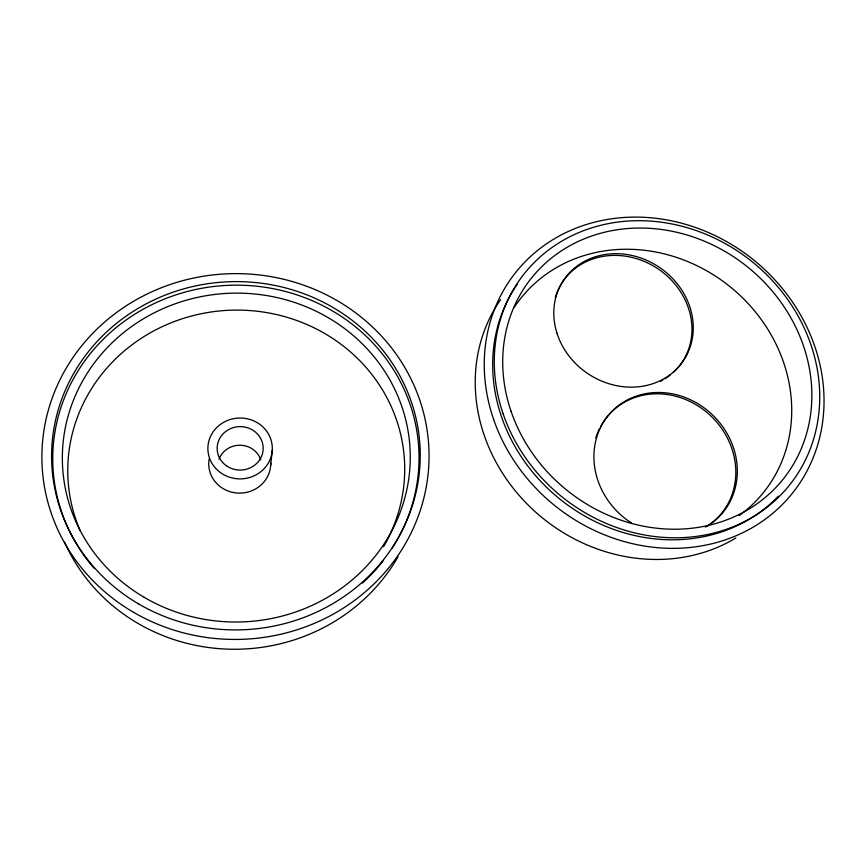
<?xml version="1.0" encoding="UTF-8"?>
<svg xmlns="http://www.w3.org/2000/svg" width="867" height="867" viewBox="0 0 867 867"><rect width="100%" height="100%" fill="white"/><g stroke="black" fill="none" stroke-linecap="round" stroke-linejoin="round"><path stroke-width="1.3" d="M270.656 465.644L272.238 450.461A32.209 30.41 -0.8 0 0 225.919 421.167A32.209 30.41 -0.8 0 0 222.136 473.74A32.209 30.41 -0.8 0 0 272.238 450.461M80.219 530.853A168.501 159.745 -2.5 0 1 246.25 310.332A168.501 159.745 -2.5 0 1 383.604 546.633M270.721 463.097A31.006 29.38 -2 0 1 237.374 493.052A31.006 29.38 -2 0 1 209.185 458.881M670.397 374.891A71.983 63.93 34.1 0 1 665.022 378.716M662.735 380.093A71.983 63.93 34.1 0 1 660.405 381.361M555.248 297.728A71.983 63.93 34.1 0 1 656.091 267.61A71.983 63.93 34.1 0 1 673.356 372.344M631.49 523.007A75.126 67.854 44 0 1 608.894 414.719A75.126 67.854 44 0 1 718.06 420.744A75.126 67.854 44 0 1 705.413 527.082M514.326 307.243A155.41 139.479 38.7 0 1 738.944 294.39A155.41 139.479 38.7 0 1 739.258 515.54M600.809 426.13A74.898 67.691 44.1 0 1 710.485 415.575A74.898 67.691 44.1 0 1 707.288 526.074M595.802 437.943A74.898 67.691 44.1 0 1 599.628 428.396M219.015 459.142A22 20.862 -2.2 0 1 240.267 445.226A22 20.862 -2.2 0 1 260.783 459.943M735.855 537.984A170.799 153.481 38.8 0 1 527.103 503.987A170.799 153.481 38.8 0 1 500.584 299.635M398.018 556.777A185.126 175.622 -2.8 0 1 225.908 649.069A185.126 175.622 -2.8 0 1 64.613 542.113M778.393 496.141A168.556 150.457 38.5 0 1 559.291 498.623A168.556 150.457 38.5 0 1 517.317 284.17M68.547 529.119A183.143 173.129 -1.5 0 1 248.027 285.503A183.143 173.129 -1.5 0 1 391.927 548.497M383.496 560.364A183.143 173.129 -1.5 0 1 362.439 583.09M93.95 568.113A183.143 173.129 -1.5 0 1 69.111 530.29M144.236 597.352A173.964 164.437 -1.5 0 0 410.167 462.696A173.964 164.437 -1.5 0 0 154.521 312.662A173.964 164.437 -1.5 0 0 144.236 597.352M556.885 332.917A72.189 64.071 34.1 0 0 674.634 370.946A72.189 64.071 34.1 0 0 639.077 257.412A72.189 64.071 34.1 0 0 556.885 332.917M511.064 411.316A161.089 143.619 38.4 0 0 773.819 489.595A161.089 143.619 38.4 0 0 686.978 234.979A161.089 143.619 38.4 0 0 511.064 411.316M227.295 466.37A23.008 21.729 -0.8 0 0 263.113 449.821A23.008 21.729 -0.8 0 0 230.08 428.829A23.008 21.729 -0.8 0 0 227.295 466.37M493.616 419.4A176.998 158.022 38.5 0 0 782.608 504.247A176.998 158.022 38.5 0 0 686.241 224.51A176.998 158.022 38.5 0 0 493.616 419.4M133.756 612.427A193.59 182.904 -1.4 0 0 428.959 461.428A193.59 182.904 -1.4 0 0 143.662 295.734A193.59 182.904 -1.4 0 0 133.756 612.427M138.72 603.985A184.346 174.159 -1.3 0 0 420.148 460.81A184.346 174.159 -1.3 0 0 148.842 302.464A184.346 174.159 -1.3 0 0 138.72 603.985M503.185 413.993A169.585 151.205 38.4 0 0 779.91 495.837A169.585 151.205 38.4 0 0 687.932 227.902A169.585 151.205 38.4 0 0 503.185 413.993"/></g></svg>
